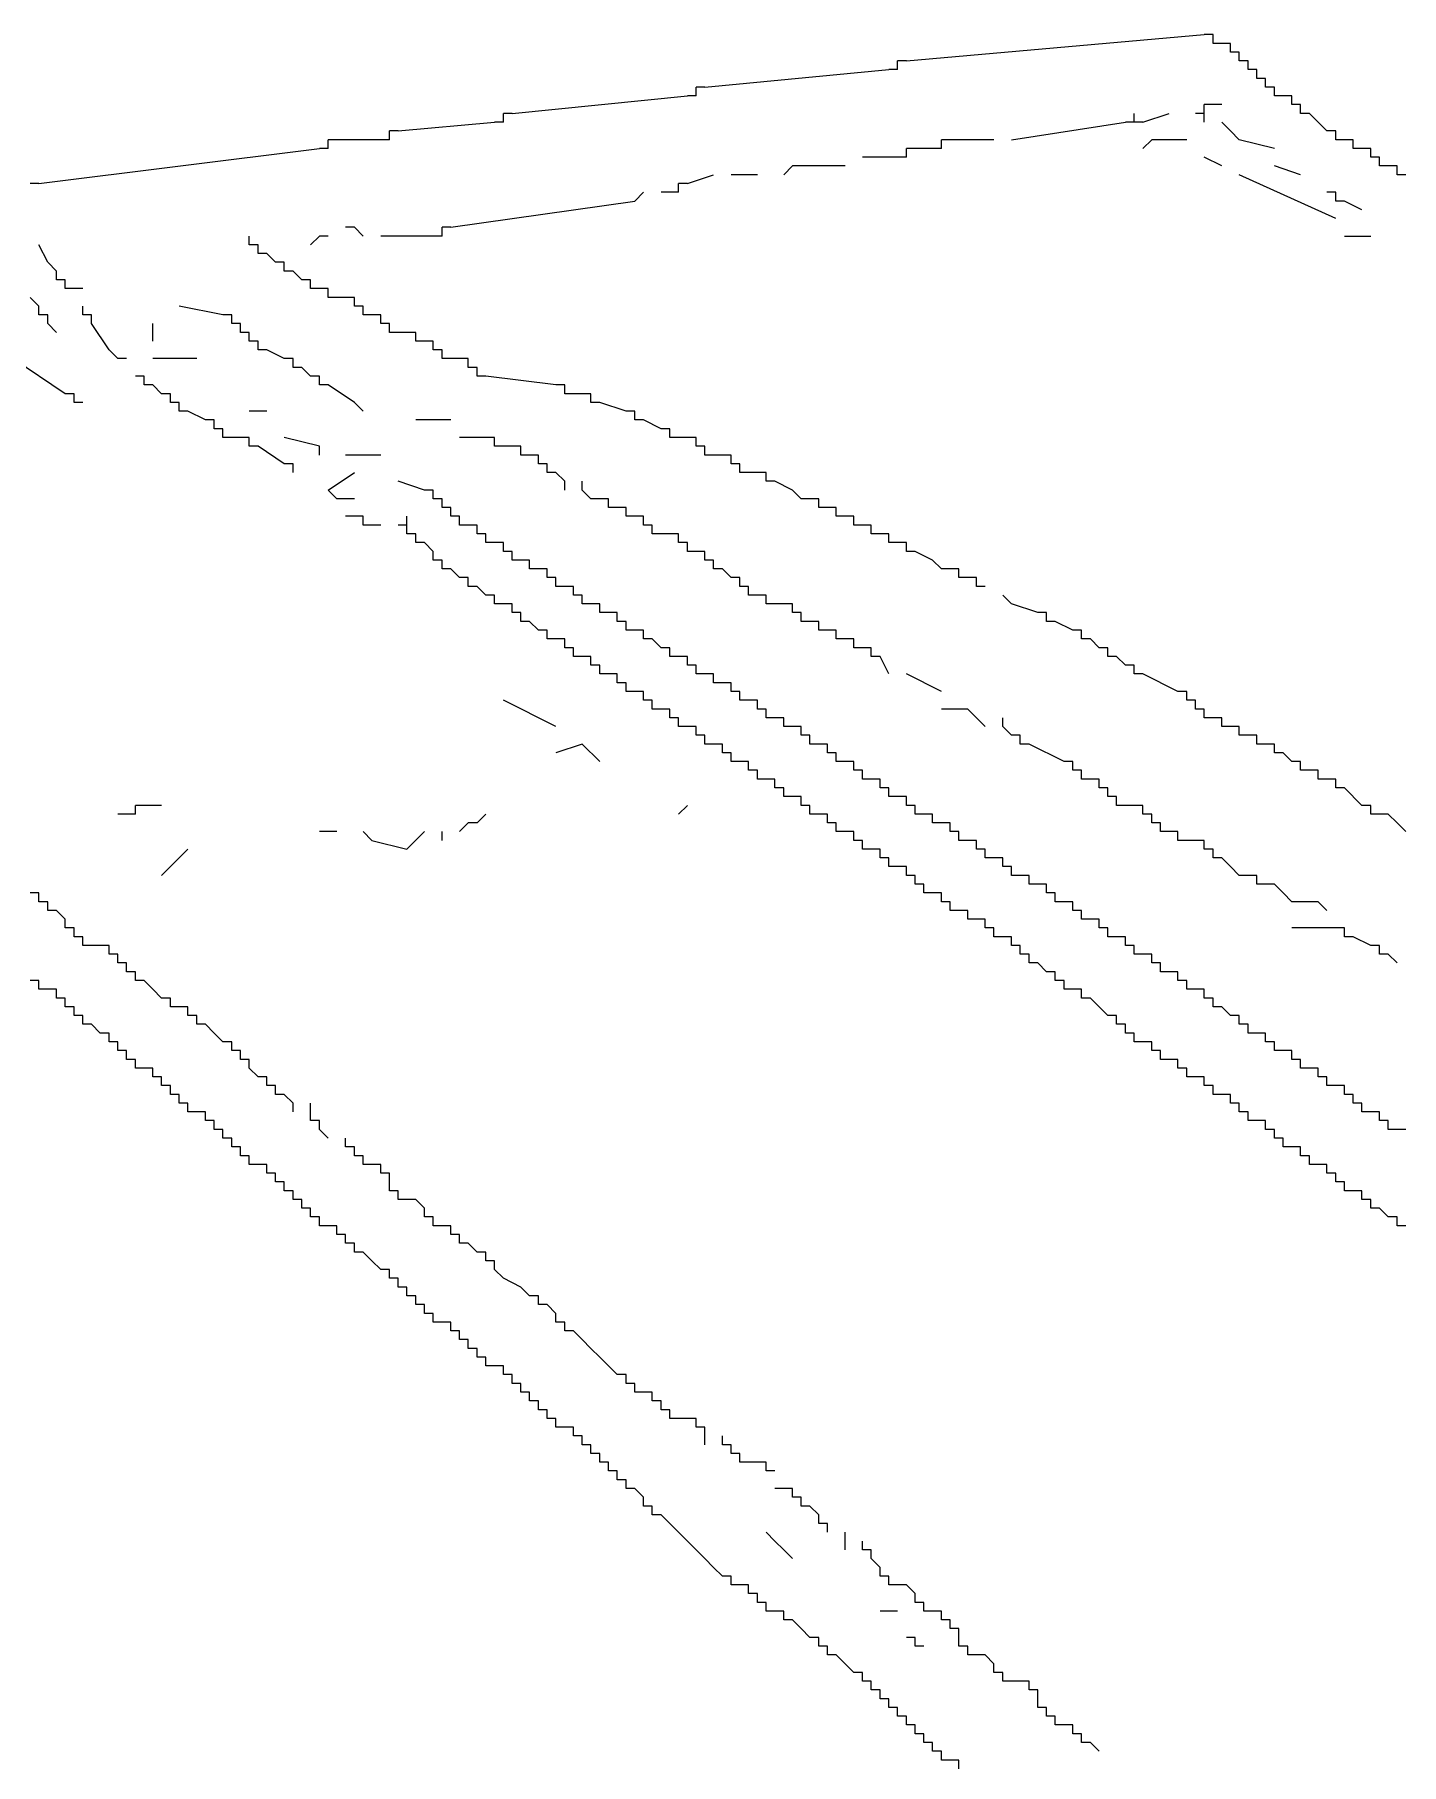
# Model space of a CAD drawing. Extents: x 0.03 to 8.61, y 0.04 to 5.34.
# Drawn here: x 1.978 to 3.069, y 2.482 to 3.864 of the extents above; entities that cross this region are included whole.
import ezdxf

# ---------------------------------------------------------------- set-up
doc = ezdxf.new("R2010")
doc.units = 0

msp = doc.modelspace()

# ---------------------------------------------------------------- linework, layer by layer
at = {"color": 7, "linetype": 'CONTINUOUS'}
for p, q in [((2.674, 3.843), (2.912, 3.864)), ((2.919, 3.857), (2.919, 3.864)), ((2.926, 3.857), (2.919, 3.857)), ((2.933, 3.857), (2.926, 3.857)), ((2.933, 3.85), (2.933, 3.857)), ((2.94, 3.85), (2.933, 3.85)), ((2.94, 3.843), (2.94, 3.85)), ((2.674, 3.843), (2.667, 3.843)), ((2.947, 3.843), (2.94, 3.843)), ((2.954, 3.836), (2.947, 3.836)), ((2.961, 3.829), (2.954, 3.829)), ((2.968, 3.822), (2.961, 3.822)), ((2.919, 3.808), (2.912, 3.808)), ((2.912, 3.801), (2.912, 3.808)), ((2.926, 3.808), (2.919, 3.808)), ((2.975, 3.815), (2.968, 3.815)), ((2.758, 3.78), (2.849, 3.794)), ((2.856, 3.794), (2.849, 3.794)), ((2.856, 3.794), (2.856, 3.801)), ((2.863, 3.794), (2.856, 3.794)), ((2.863, 3.794), (2.884, 3.801)), ((2.912, 3.801), (2.905, 3.801)), ((2.912, 3.794), (2.912, 3.801)), ((2.933, 3.787), (2.926, 3.794)), ((2.996, 3.801), (2.989, 3.801)), ((3.01, 3.787), (3.003, 3.794)), ((2.709, 3.78), (2.702, 3.78)), ((2.702, 3.773), (2.702, 3.78)), ((2.744, 3.78), (2.709, 3.78)), ((2.863, 3.773), (2.87, 3.78)), ((2.898, 3.78), (2.87, 3.78)), ((2.94, 3.78), (2.933, 3.787)), ((2.968, 3.773), (2.94, 3.78)), ((3.017, 3.78), (3.017, 3.787)), ((2.667, 3.766), (2.639, 3.766)), ((2.674, 3.766), (2.667, 3.766)), ((2.681, 3.773), (2.674, 3.773)), ((2.674, 3.766), (2.674, 3.773)), ((2.695, 3.773), (2.681, 3.773)), ((2.702, 3.773), (2.695, 3.773)), ((2.926, 3.759), (2.912, 3.766)), ((2.499, 3.745), (2.52, 3.752)), ((2.555, 3.752), (2.534, 3.752)), ((2.576, 3.752), (2.583, 3.759)), ((2.625, 3.759), (2.583, 3.759)), ((3.017, 3.717), (2.94, 3.752)), ((2.989, 3.752), (2.968, 3.759)), ((2.457, 3.731), (2.464, 3.738)), ((2.485, 3.738), (2.478, 3.738)), ((2.492, 3.738), (2.485, 3.738)), ((2.499, 3.745), (2.492, 3.745)), ((2.492, 3.738), (2.492, 3.745)), ((3.017, 3.738), (3.01, 3.738)), ((3.017, 3.731), (3.017, 3.738)), ((2.31, 3.71), (2.457, 3.731)), ((3.024, 3.731), (3.017, 3.731)), ((3.038, 3.724), (3.024, 3.731)), ((2.233, 3.71), (2.226, 3.71)), ((2.24, 3.703), (2.233, 3.71)), ((2.31, 3.71), (2.303, 3.71)), ((2.303, 3.703), (2.303, 3.71)), ((1.988, 3.682), (1.981, 3.696)), ((2.149, 3.696), (2.149, 3.703)), ((2.156, 3.696), (2.149, 3.696)), ((2.156, 3.689), (2.156, 3.696)), ((2.198, 3.696), (2.205, 3.703)), ((2.212, 3.703), (2.205, 3.703)), ((2.296, 3.703), (2.254, 3.703)), ((2.303, 3.703), (2.296, 3.703)), ((3.024, 3.703), (3.045, 3.703)), ((1.995, 3.675), (1.988, 3.682)), ((2.163, 3.689), (2.156, 3.689)), ((2.17, 3.682), (2.163, 3.689)), ((2.177, 3.682), (2.17, 3.682)), ((2.177, 3.675), (2.177, 3.682)), ((1.995, 3.668), (1.995, 3.675)), ((2.002, 3.668), (1.995, 3.668)), ((2.002, 3.661), (2.002, 3.668)), ((2.184, 3.675), (2.177, 3.675)), ((2.191, 3.668), (2.184, 3.675)), ((2.198, 3.668), (2.191, 3.668)), ((2.198, 3.661), (2.198, 3.668)), ((1.981, 3.647), (1.974, 3.654)), ((2.009, 3.661), (2.002, 3.661)), ((2.016, 3.661), (2.009, 3.661)), ((2.205, 3.661), (2.198, 3.661)), ((2.212, 3.661), (2.205, 3.661)), ((2.212, 3.654), (2.212, 3.661)), ((2.219, 3.654), (2.212, 3.654)), ((2.226, 3.654), (2.219, 3.654)), ((2.233, 3.654), (2.226, 3.654)), ((2.233, 3.647), (2.233, 3.654)), ((1.981, 3.64), (1.981, 3.647)), ((1.988, 3.64), (1.981, 3.64)), ((1.988, 3.633), (1.988, 3.64)), ((2.023, 3.64), (2.016, 3.64)), ((2.023, 3.633), (2.023, 3.64)), ((2.128, 3.64), (2.093, 3.647)), ((2.135, 3.64), (2.128, 3.64)), ((2.135, 3.633), (2.135, 3.64)), ((2.24, 3.647), (2.233, 3.647)), ((2.24, 3.64), (2.24, 3.647)), ((2.247, 3.64), (2.24, 3.64)), ((2.254, 3.64), (2.247, 3.64)), ((2.254, 3.633), (2.254, 3.64)), ((1.995, 3.626), (1.988, 3.633)), ((2.037, 3.612), (2.023, 3.633)), ((2.072, 3.619), (2.072, 3.633)), ((2.142, 3.633), (2.135, 3.633)), ((2.142, 3.626), (2.142, 3.633)), ((2.149, 3.626), (2.142, 3.626)), ((2.149, 3.619), (2.149, 3.626)), ((2.261, 3.633), (2.254, 3.633)), ((2.261, 3.626), (2.261, 3.633)), ((2.268, 3.626), (2.261, 3.626)), ((2.275, 3.626), (2.268, 3.626)), ((2.282, 3.626), (2.275, 3.626)), ((2.282, 3.619), (2.282, 3.626)), ((2.044, 3.605), (2.037, 3.612)), ((2.156, 3.619), (2.149, 3.619)), ((2.156, 3.612), (2.156, 3.619)), ((2.163, 3.612), (2.156, 3.612)), ((2.177, 3.605), (2.163, 3.612)), ((2.289, 3.619), (2.282, 3.619)), ((2.296, 3.619), (2.289, 3.619)), ((2.296, 3.612), (2.296, 3.619)), ((2.303, 3.612), (2.296, 3.612)), ((2.303, 3.605), (2.303, 3.612)), ((2.002, 3.577), (1.96, 3.605)), ((2.051, 3.605), (2.044, 3.605)), ((2.107, 3.605), (2.072, 3.605)), ((2.184, 3.605), (2.177, 3.605)), ((2.184, 3.598), (2.184, 3.605)), ((2.191, 3.598), (2.184, 3.598)), ((2.198, 3.591), (2.191, 3.598)), ((2.31, 3.605), (2.303, 3.605)), ((2.317, 3.605), (2.31, 3.605)), ((2.324, 3.605), (2.317, 3.605)), ((2.324, 3.598), (2.324, 3.605)), ((2.331, 3.598), (2.324, 3.598)), ((2.331, 3.591), (2.331, 3.598)), ((2.065, 3.591), (2.058, 3.591)), ((2.065, 3.584), (2.065, 3.591)), ((2.072, 3.584), (2.065, 3.584)), ((2.079, 3.577), (2.072, 3.584)), ((2.205, 3.591), (2.198, 3.591)), ((2.205, 3.584), (2.205, 3.591)), ((2.212, 3.584), (2.205, 3.584)), ((2.233, 3.57), (2.212, 3.584)), ((2.338, 3.591), (2.331, 3.591)), ((2.394, 3.584), (2.338, 3.591)), ((2.401, 3.584), (2.394, 3.584)), ((2.401, 3.577), (2.401, 3.584)), ((2.009, 3.577), (2.002, 3.577)), ((2.009, 3.57), (2.009, 3.577)), ((2.016, 3.57), (2.009, 3.57)), ((2.086, 3.577), (2.079, 3.577)), ((2.086, 3.57), (2.086, 3.577)), ((2.093, 3.57), (2.086, 3.57)), ((2.093, 3.563), (2.093, 3.57)), ((2.24, 3.563), (2.233, 3.57)), ((2.408, 3.577), (2.401, 3.577)), ((2.415, 3.577), (2.408, 3.577)), ((2.422, 3.577), (2.415, 3.577)), ((2.422, 3.57), (2.422, 3.577)), ((2.429, 3.57), (2.422, 3.57)), ((2.45, 3.563), (2.429, 3.57)), ((2.1, 3.563), (2.093, 3.563)), ((2.114, 3.556), (2.1, 3.563)), ((2.121, 3.556), (2.114, 3.556)), ((2.121, 3.549), (2.121, 3.556)), ((2.163, 3.563), (2.149, 3.563)), ((2.31, 3.556), (2.282, 3.556)), ((2.457, 3.563), (2.45, 3.563)), ((2.457, 3.556), (2.457, 3.563)), ((2.464, 3.556), (2.457, 3.556)), ((2.478, 3.549), (2.464, 3.556)), ((2.128, 3.549), (2.121, 3.549)), ((2.128, 3.542), (2.128, 3.549)), ((2.135, 3.542), (2.128, 3.542)), ((2.142, 3.542), (2.135, 3.542)), ((2.149, 3.542), (2.142, 3.542)), ((2.149, 3.535), (2.149, 3.542)), ((2.205, 3.535), (2.177, 3.542)), ((2.338, 3.542), (2.317, 3.542)), ((2.345, 3.542), (2.338, 3.542)), ((2.345, 3.535), (2.345, 3.542)), ((2.485, 3.549), (2.478, 3.549)), ((2.485, 3.542), (2.485, 3.549)), ((2.492, 3.542), (2.485, 3.542)), ((2.499, 3.542), (2.492, 3.542)), ((2.506, 3.542), (2.499, 3.542)), ((2.506, 3.535), (2.506, 3.542)), ((2.156, 3.535), (2.149, 3.535)), ((2.177, 3.521), (2.156, 3.535)), ((2.205, 3.528), (2.205, 3.535)), ((2.254, 3.528), (2.226, 3.528)), ((2.352, 3.535), (2.345, 3.535)), ((2.359, 3.535), (2.352, 3.535)), ((2.366, 3.535), (2.359, 3.535)), ((2.366, 3.528), (2.366, 3.535)), ((2.373, 3.528), (2.366, 3.528)), ((2.38, 3.528), (2.373, 3.528)), ((2.38, 3.521), (2.38, 3.528)), ((2.513, 3.535), (2.506, 3.535)), ((2.513, 3.528), (2.513, 3.535)), ((2.52, 3.528), (2.513, 3.528)), ((2.527, 3.528), (2.52, 3.528)), ((2.534, 3.528), (2.527, 3.528)), ((2.534, 3.521), (2.534, 3.528)), ((2.184, 3.521), (2.177, 3.521)), ((2.184, 3.514), (2.184, 3.521)), ((2.212, 3.5), (2.233, 3.514)), ((2.387, 3.521), (2.38, 3.521)), ((2.387, 3.514), (2.387, 3.521)), ((2.394, 3.514), (2.387, 3.514)), ((2.401, 3.507), (2.394, 3.514)), ((2.541, 3.521), (2.534, 3.521)), ((2.541, 3.514), (2.541, 3.521)), ((2.548, 3.514), (2.541, 3.514)), ((2.555, 3.514), (2.548, 3.514)), ((2.562, 3.514), (2.555, 3.514)), ((2.562, 3.507), (2.562, 3.514)), ((2.219, 3.493), (2.212, 3.5)), ((2.289, 3.5), (2.268, 3.507)), ((2.296, 3.493), (2.296, 3.5)), ((2.401, 3.5), (2.401, 3.507)), ((2.415, 3.5), (2.415, 3.507)), ((2.422, 3.493), (2.415, 3.5)), ((2.569, 3.507), (2.562, 3.507)), ((2.583, 3.5), (2.569, 3.507)), ((2.59, 3.493), (2.583, 3.5)), ((2.233, 3.493), (2.219, 3.493)), ((2.303, 3.493), (2.296, 3.493)), ((2.303, 3.486), (2.303, 3.493)), ((2.31, 3.486), (2.303, 3.486)), ((2.31, 3.479), (2.31, 3.486)), ((2.429, 3.493), (2.422, 3.493)), ((2.436, 3.493), (2.429, 3.493)), ((2.436, 3.486), (2.436, 3.493)), ((2.443, 3.486), (2.436, 3.486)), ((2.45, 3.486), (2.443, 3.486)), ((2.45, 3.479), (2.45, 3.486)), ((2.597, 3.493), (2.59, 3.493)), ((2.604, 3.493), (2.597, 3.493)), ((2.604, 3.486), (2.604, 3.493)), ((2.611, 3.486), (2.604, 3.486)), ((2.618, 3.486), (2.611, 3.486)), ((2.618, 3.479), (2.618, 3.486)), ((2.233, 3.479), (2.226, 3.479)), ((2.24, 3.479), (2.233, 3.479)), ((2.24, 3.472), (2.24, 3.479)), ((2.247, 3.472), (2.24, 3.472)), ((2.254, 3.472), (2.247, 3.472)), ((2.275, 3.472), (2.268, 3.472)), ((2.275, 3.472), (2.275, 3.479)), ((2.275, 3.465), (2.275, 3.472)), ((2.317, 3.479), (2.31, 3.479)), ((2.317, 3.472), (2.317, 3.479)), ((2.324, 3.472), (2.317, 3.472)), ((2.331, 3.472), (2.324, 3.472)), ((2.331, 3.465), (2.331, 3.472)), ((2.457, 3.479), (2.45, 3.479)), ((2.464, 3.479), (2.457, 3.479)), ((2.464, 3.472), (2.464, 3.479)), ((2.471, 3.472), (2.464, 3.472)), ((2.471, 3.465), (2.471, 3.472)), ((2.625, 3.479), (2.618, 3.479)), ((2.632, 3.479), (2.625, 3.479)), ((2.632, 3.472), (2.632, 3.479)), ((2.639, 3.472), (2.632, 3.472)), ((2.646, 3.472), (2.639, 3.472)), ((2.646, 3.465), (2.646, 3.472)), ((2.282, 3.465), (2.275, 3.465)), ((2.282, 3.458), (2.282, 3.465)), ((2.289, 3.458), (2.282, 3.458)), ((2.296, 3.451), (2.289, 3.458)), ((2.338, 3.465), (2.331, 3.465)), ((2.338, 3.458), (2.338, 3.465)), ((2.345, 3.458), (2.338, 3.458)), ((2.352, 3.458), (2.345, 3.458)), ((2.352, 3.451), (2.352, 3.458)), ((2.478, 3.465), (2.471, 3.465)), ((2.485, 3.465), (2.478, 3.465)), ((2.492, 3.465), (2.485, 3.465)), ((2.492, 3.458), (2.492, 3.465)), ((2.499, 3.458), (2.492, 3.458)), ((2.499, 3.451), (2.499, 3.458)), ((2.653, 3.465), (2.646, 3.465)), ((2.66, 3.465), (2.653, 3.465)), ((2.66, 3.458), (2.66, 3.465)), ((2.667, 3.458), (2.66, 3.458)), ((2.674, 3.458), (2.667, 3.458)), ((2.674, 3.451), (2.674, 3.458)), ((2.296, 3.444), (2.296, 3.451)), ((2.303, 3.444), (2.296, 3.444)), ((2.303, 3.437), (2.303, 3.444)), ((2.359, 3.451), (2.352, 3.451)), ((2.359, 3.444), (2.359, 3.451)), ((2.366, 3.444), (2.359, 3.444)), ((2.373, 3.444), (2.366, 3.444)), ((2.373, 3.437), (2.373, 3.444)), ((2.506, 3.451), (2.499, 3.451)), ((2.513, 3.451), (2.506, 3.451)), ((2.513, 3.444), (2.513, 3.451)), ((2.52, 3.444), (2.513, 3.444)), ((2.52, 3.437), (2.52, 3.444)), ((2.681, 3.451), (2.674, 3.451)), ((2.695, 3.444), (2.681, 3.451)), ((2.702, 3.437), (2.695, 3.444)), ((2.31, 3.437), (2.303, 3.437)), ((2.317, 3.43), (2.31, 3.437)), ((2.324, 3.43), (2.317, 3.43)), ((2.324, 3.423), (2.324, 3.43)), ((2.38, 3.437), (2.373, 3.437)), ((2.387, 3.437), (2.38, 3.437)), ((2.387, 3.43), (2.387, 3.437)), ((2.394, 3.43), (2.387, 3.43)), ((2.394, 3.423), (2.394, 3.43)), ((2.527, 3.437), (2.52, 3.437)), ((2.534, 3.43), (2.527, 3.437)), ((2.541, 3.43), (2.534, 3.43)), ((2.541, 3.423), (2.541, 3.43)), ((2.709, 3.437), (2.702, 3.437)), ((2.716, 3.437), (2.709, 3.437)), ((2.716, 3.43), (2.716, 3.437)), ((2.723, 3.43), (2.716, 3.43)), ((2.73, 3.43), (2.723, 3.43)), ((2.73, 3.423), (2.73, 3.43)), ((2.331, 3.423), (2.324, 3.423)), ((2.338, 3.416), (2.331, 3.423)), ((2.345, 3.416), (2.338, 3.416)), ((2.345, 3.409), (2.345, 3.416)), ((2.401, 3.423), (2.394, 3.423)), ((2.408, 3.423), (2.401, 3.423)), ((2.408, 3.416), (2.408, 3.423)), ((2.415, 3.416), (2.408, 3.416)), ((2.415, 3.409), (2.415, 3.416)), ((2.548, 3.423), (2.541, 3.423)), ((2.548, 3.416), (2.548, 3.423)), ((2.555, 3.416), (2.548, 3.416)), ((2.562, 3.416), (2.555, 3.416)), ((2.562, 3.409), (2.562, 3.416)), ((2.737, 3.423), (2.73, 3.423)), ((2.758, 3.409), (2.751, 3.416)), ((2.352, 3.409), (2.345, 3.409)), ((2.366, 3.402), (2.359, 3.402)), ((2.366, 3.395), (2.366, 3.402)), ((2.422, 3.409), (2.415, 3.409)), ((2.429, 3.409), (2.422, 3.409)), ((2.429, 3.402), (2.429, 3.409)), ((2.436, 3.402), (2.429, 3.402)), ((2.443, 3.402), (2.436, 3.402)), ((2.443, 3.395), (2.443, 3.402)), ((2.569, 3.409), (2.562, 3.409)), ((2.576, 3.409), (2.569, 3.409)), ((2.583, 3.409), (2.576, 3.409)), ((2.583, 3.402), (2.583, 3.409)), ((2.59, 3.402), (2.583, 3.402)), ((2.59, 3.395), (2.59, 3.402)), ((2.779, 3.402), (2.758, 3.409)), ((2.786, 3.402), (2.779, 3.402)), ((2.786, 3.395), (2.786, 3.402)), ((2.373, 3.395), (2.366, 3.395)), ((2.38, 3.388), (2.373, 3.395)), ((2.387, 3.388), (2.38, 3.388)), ((2.387, 3.381), (2.387, 3.388)), ((2.45, 3.395), (2.443, 3.395)), ((2.45, 3.388), (2.45, 3.395)), ((2.457, 3.388), (2.45, 3.388)), ((2.464, 3.388), (2.457, 3.388)), ((2.464, 3.381), (2.464, 3.388)), ((2.597, 3.395), (2.59, 3.395)), ((2.604, 3.395), (2.597, 3.395)), ((2.604, 3.388), (2.604, 3.395)), ((2.611, 3.388), (2.604, 3.388)), ((2.618, 3.388), (2.611, 3.388)), ((2.618, 3.381), (2.618, 3.388)), ((2.793, 3.395), (2.786, 3.395)), ((2.807, 3.388), (2.793, 3.395)), ((2.814, 3.388), (2.807, 3.388)), ((2.814, 3.381), (2.814, 3.388)), ((2.394, 3.381), (2.387, 3.381)), ((2.408, 3.374), (2.401, 3.374)), ((2.408, 3.367), (2.408, 3.374)), ((2.471, 3.381), (2.464, 3.381)), ((2.478, 3.374), (2.471, 3.381)), ((2.485, 3.374), (2.478, 3.374)), ((2.485, 3.367), (2.485, 3.374)), ((2.625, 3.381), (2.618, 3.381)), ((2.632, 3.381), (2.625, 3.381)), ((2.632, 3.374), (2.632, 3.381)), ((2.639, 3.374), (2.632, 3.374)), ((2.646, 3.374), (2.639, 3.374)), ((2.646, 3.367), (2.646, 3.374)), ((2.821, 3.381), (2.814, 3.381)), ((2.828, 3.374), (2.821, 3.381)), ((2.835, 3.374), (2.828, 3.374)), ((2.835, 3.367), (2.835, 3.374)), ((2.415, 3.367), (2.408, 3.367)), ((2.429, 3.36), (2.422, 3.36)), ((2.429, 3.353), (2.429, 3.36)), ((2.492, 3.367), (2.485, 3.367)), ((2.499, 3.367), (2.492, 3.367)), ((2.499, 3.36), (2.499, 3.367)), ((2.506, 3.36), (2.499, 3.36)), ((2.506, 3.353), (2.506, 3.36)), ((2.653, 3.367), (2.646, 3.367)), ((2.66, 3.353), (2.653, 3.367)), ((2.842, 3.367), (2.835, 3.367)), ((2.849, 3.36), (2.842, 3.367)), ((2.856, 3.36), (2.849, 3.36)), ((2.856, 3.353), (2.856, 3.36)), ((2.436, 3.353), (2.429, 3.353)), ((2.45, 3.346), (2.443, 3.346)), ((2.45, 3.339), (2.45, 3.346)), ((2.513, 3.353), (2.506, 3.353)), ((2.52, 3.353), (2.513, 3.353)), ((2.52, 3.346), (2.52, 3.353)), ((2.527, 3.346), (2.52, 3.346)), ((2.534, 3.346), (2.527, 3.346)), ((2.534, 3.339), (2.534, 3.346)), ((2.702, 3.339), (2.674, 3.353)), ((2.863, 3.353), (2.856, 3.353)), ((2.891, 3.339), (2.863, 3.353)), ((2.394, 3.311), (2.352, 3.332)), ((2.457, 3.339), (2.45, 3.339)), ((2.471, 3.332), (2.464, 3.332)), ((2.471, 3.325), (2.471, 3.332)), ((2.541, 3.339), (2.534, 3.339)), ((2.541, 3.332), (2.541, 3.339)), ((2.548, 3.332), (2.541, 3.332)), ((2.555, 3.332), (2.548, 3.332)), ((2.555, 3.325), (2.555, 3.332)), ((2.898, 3.339), (2.891, 3.339)), ((2.898, 3.332), (2.898, 3.339)), ((2.905, 3.332), (2.898, 3.332)), ((2.905, 3.325), (2.905, 3.332)), ((2.478, 3.325), (2.471, 3.325)), ((2.492, 3.318), (2.485, 3.318)), ((2.492, 3.311), (2.492, 3.318)), ((2.562, 3.325), (2.555, 3.325)), ((2.562, 3.318), (2.562, 3.325)), ((2.569, 3.318), (2.562, 3.318)), ((2.576, 3.318), (2.569, 3.318)), ((2.576, 3.311), (2.576, 3.318)), ((2.723, 3.325), (2.702, 3.325)), ((2.73, 3.318), (2.723, 3.325)), ((2.737, 3.311), (2.73, 3.318)), ((2.751, 3.311), (2.751, 3.318)), ((2.912, 3.325), (2.905, 3.325)), ((2.912, 3.318), (2.912, 3.325)), ((2.919, 3.318), (2.912, 3.318)), ((2.926, 3.318), (2.919, 3.318)), ((2.926, 3.311), (2.926, 3.318)), ((2.499, 3.311), (2.492, 3.311)), ((2.583, 3.311), (2.576, 3.311)), ((2.59, 3.311), (2.583, 3.311)), ((2.59, 3.304), (2.59, 3.311)), ((2.758, 3.304), (2.751, 3.311)), ((2.933, 3.311), (2.926, 3.311)), ((2.94, 3.311), (2.933, 3.311)), ((2.94, 3.304), (2.94, 3.311)), ((2.415, 3.297), (2.394, 3.29)), ((2.429, 3.283), (2.415, 3.297)), ((2.513, 3.304), (2.506, 3.304)), ((2.52, 3.297), (2.513, 3.297)), ((2.597, 3.304), (2.59, 3.304)), ((2.597, 3.297), (2.597, 3.304)), ((2.604, 3.297), (2.597, 3.297)), ((2.611, 3.297), (2.604, 3.297)), ((2.611, 3.29), (2.611, 3.297)), ((2.765, 3.304), (2.758, 3.304)), ((2.765, 3.297), (2.765, 3.304)), ((2.772, 3.297), (2.765, 3.297)), ((2.8, 3.283), (2.772, 3.297)), ((2.947, 3.304), (2.94, 3.304)), ((2.954, 3.304), (2.947, 3.304)), ((2.954, 3.297), (2.954, 3.304)), ((2.961, 3.297), (2.954, 3.297)), ((2.968, 3.297), (2.961, 3.297)), ((2.968, 3.29), (2.968, 3.297)), ((2.534, 3.29), (2.527, 3.29)), ((2.541, 3.283), (2.534, 3.283)), ((2.618, 3.29), (2.611, 3.29)), ((2.618, 3.283), (2.618, 3.29)), ((2.632, 3.283), (2.625, 3.283)), ((2.632, 3.276), (2.632, 3.283)), ((2.807, 3.283), (2.8, 3.283)), ((2.807, 3.276), (2.807, 3.283)), ((2.975, 3.29), (2.968, 3.29)), ((2.982, 3.283), (2.975, 3.29)), ((2.989, 3.283), (2.982, 3.283)), ((2.989, 3.276), (2.989, 3.283)), ((2.555, 3.276), (2.548, 3.276)), ((2.562, 3.269), (2.555, 3.269)), ((2.639, 3.276), (2.632, 3.276)), ((2.639, 3.269), (2.639, 3.276)), ((2.653, 3.269), (2.646, 3.269)), ((2.653, 3.262), (2.653, 3.269)), ((2.814, 3.276), (2.807, 3.276)), ((2.814, 3.269), (2.814, 3.276)), ((2.821, 3.269), (2.814, 3.269)), ((2.828, 3.269), (2.821, 3.269)), ((2.828, 3.262), (2.828, 3.269)), ((2.996, 3.276), (2.989, 3.276)), ((3.003, 3.276), (2.996, 3.276)), ((3.003, 3.269), (3.003, 3.276)), ((3.01, 3.269), (3.003, 3.269)), ((3.017, 3.269), (3.01, 3.269)), ((3.017, 3.262), (3.017, 3.269)), ((2.576, 3.262), (2.569, 3.262)), ((2.583, 3.255), (2.576, 3.255)), ((2.66, 3.262), (2.653, 3.262)), ((2.66, 3.255), (2.66, 3.262)), ((2.674, 3.255), (2.667, 3.255)), ((2.674, 3.248), (2.674, 3.255)), ((2.835, 3.262), (2.828, 3.262)), ((2.835, 3.255), (2.835, 3.262)), ((2.842, 3.255), (2.835, 3.255)), ((2.842, 3.248), (2.842, 3.255)), ((3.024, 3.262), (3.017, 3.262)), ((3.038, 3.248), (3.024, 3.262)), ((2.051, 3.241), (2.044, 3.241)), ((2.058, 3.241), (2.051, 3.241)), ((2.065, 3.248), (2.058, 3.248)), ((2.058, 3.241), (2.058, 3.248)), ((2.079, 3.248), (2.065, 3.248)), ((2.331, 3.234), (2.338, 3.241)), ((2.492, 3.241), (2.499, 3.248)), ((2.597, 3.248), (2.59, 3.248)), ((2.604, 3.241), (2.597, 3.241)), ((2.681, 3.248), (2.674, 3.248)), ((2.681, 3.241), (2.681, 3.248)), ((2.695, 3.241), (2.688, 3.241)), ((2.695, 3.234), (2.695, 3.241)), ((2.849, 3.248), (2.842, 3.248)), ((2.856, 3.248), (2.849, 3.248)), ((2.863, 3.248), (2.856, 3.248)), ((2.863, 3.241), (2.863, 3.248)), ((2.87, 3.241), (2.863, 3.241)), ((2.87, 3.234), (2.87, 3.241)), ((3.045, 3.248), (3.038, 3.248)), ((3.045, 3.241), (3.045, 3.248)), ((3.052, 3.241), (3.045, 3.241)), ((3.059, 3.241), (3.052, 3.241)), ((3.066, 3.234), (3.059, 3.241)), ((2.219, 3.227), (2.205, 3.227)), ((2.247, 3.22), (2.24, 3.227)), ((2.275, 3.213), (2.289, 3.227)), ((2.303, 3.22), (2.303, 3.227)), ((2.317, 3.227), (2.324, 3.234)), ((2.331, 3.234), (2.324, 3.234)), ((2.618, 3.234), (2.611, 3.234)), ((2.625, 3.227), (2.618, 3.227)), ((2.632, 3.22), (2.632, 3.227)), ((2.702, 3.234), (2.695, 3.234)), ((2.709, 3.234), (2.702, 3.234)), ((2.709, 3.227), (2.709, 3.234)), ((2.716, 3.227), (2.709, 3.227)), ((2.716, 3.22), (2.716, 3.227)), ((2.877, 3.234), (2.87, 3.234)), ((2.877, 3.227), (2.877, 3.234)), ((2.884, 3.227), (2.877, 3.227)), ((2.891, 3.227), (2.884, 3.227)), ((2.891, 3.22), (2.891, 3.227)), ((3.073, 3.227), (3.066, 3.234)), ((2.093, 3.206), (2.1, 3.213)), ((2.247, 3.22), (2.275, 3.213)), ((2.646, 3.213), (2.639, 3.213)), ((2.653, 3.206), (2.653, 3.213)), ((2.723, 3.22), (2.716, 3.22)), ((2.73, 3.22), (2.723, 3.22)), ((2.73, 3.213), (2.73, 3.22)), ((2.737, 3.213), (2.73, 3.213)), ((2.737, 3.206), (2.737, 3.213)), ((2.898, 3.22), (2.891, 3.22)), ((2.905, 3.22), (2.898, 3.22)), ((2.912, 3.22), (2.905, 3.22)), ((2.912, 3.213), (2.912, 3.22)), ((2.919, 3.213), (2.912, 3.213)), ((2.919, 3.206), (2.919, 3.213)), ((2.079, 3.192), (2.086, 3.199)), ((2.086, 3.199), (2.093, 3.206)), ((2.667, 3.199), (2.66, 3.199)), ((2.674, 3.192), (2.674, 3.199)), ((2.744, 3.206), (2.737, 3.206)), ((2.751, 3.206), (2.744, 3.206)), ((2.751, 3.199), (2.751, 3.206)), ((2.758, 3.199), (2.751, 3.199)), ((2.758, 3.192), (2.758, 3.199)), ((2.926, 3.206), (2.919, 3.206)), ((2.933, 3.199), (2.926, 3.206)), ((2.94, 3.192), (2.933, 3.199)), ((2.688, 3.185), (2.681, 3.185)), ((2.688, 3.178), (2.688, 3.185)), ((2.772, 3.192), (2.765, 3.192)), ((2.772, 3.185), (2.772, 3.192)), ((2.779, 3.185), (2.772, 3.185)), ((2.786, 3.185), (2.779, 3.185)), ((2.786, 3.178), (2.786, 3.185)), ((2.947, 3.192), (2.94, 3.192)), ((2.954, 3.192), (2.947, 3.192)), ((2.954, 3.185), (2.954, 3.192)), ((2.961, 3.185), (2.954, 3.185)), ((2.968, 3.185), (2.961, 3.185)), ((2.975, 3.178), (2.968, 3.185)), ((1.981, 3.178), (1.974, 3.178)), ((1.981, 3.171), (1.981, 3.178)), ((1.988, 3.171), (1.981, 3.171)), ((1.988, 3.164), (1.988, 3.171)), ((2.695, 3.178), (2.688, 3.178)), ((2.709, 3.171), (2.702, 3.171)), ((2.793, 3.178), (2.786, 3.178)), ((2.793, 3.171), (2.793, 3.178)), ((2.8, 3.171), (2.793, 3.171)), ((2.807, 3.171), (2.8, 3.171)), ((2.807, 3.164), (2.807, 3.171)), ((2.982, 3.171), (2.975, 3.178)), ((3.003, 3.171), (2.982, 3.171)), ((3.01, 3.164), (3.003, 3.171)), ((1.995, 3.164), (1.988, 3.164)), ((2.002, 3.157), (1.995, 3.164)), ((2.002, 3.15), (2.002, 3.157)), ((2.716, 3.164), (2.709, 3.164)), ((2.73, 3.157), (2.723, 3.157)), ((2.737, 3.157), (2.73, 3.157)), ((2.737, 3.15), (2.737, 3.157)), ((2.814, 3.164), (2.807, 3.164)), ((2.814, 3.157), (2.814, 3.164)), ((2.821, 3.157), (2.814, 3.157)), ((2.828, 3.157), (2.821, 3.157)), ((2.828, 3.15), (2.828, 3.157)), ((2.009, 3.15), (2.002, 3.15)), ((2.009, 3.143), (2.009, 3.15)), ((2.016, 3.143), (2.009, 3.143)), ((2.016, 3.136), (2.016, 3.143)), ((2.751, 3.143), (2.744, 3.143)), ((2.835, 3.15), (2.828, 3.15)), ((2.835, 3.143), (2.835, 3.15)), ((2.842, 3.143), (2.835, 3.143)), ((2.849, 3.143), (2.842, 3.143)), ((2.849, 3.136), (2.849, 3.143)), ((3.017, 3.15), (2.982, 3.15)), ((3.024, 3.15), (3.017, 3.15)), ((3.024, 3.143), (3.024, 3.15)), ((3.031, 3.143), (3.024, 3.143)), ((3.045, 3.136), (3.031, 3.143)), ((2.023, 3.136), (2.016, 3.136)), ((2.03, 3.136), (2.023, 3.136)), ((2.037, 3.136), (2.03, 3.136)), ((2.037, 3.129), (2.037, 3.136)), ((2.044, 3.129), (2.037, 3.129)), ((2.044, 3.122), (2.044, 3.129)), ((2.765, 3.136), (2.758, 3.136)), ((2.765, 3.129), (2.765, 3.136)), ((2.772, 3.129), (2.765, 3.129)), ((2.772, 3.122), (2.772, 3.129)), ((2.856, 3.136), (2.849, 3.136)), ((2.856, 3.129), (2.856, 3.136)), ((2.863, 3.129), (2.856, 3.129)), ((2.87, 3.129), (2.863, 3.129)), ((2.87, 3.122), (2.87, 3.129)), ((3.052, 3.136), (3.045, 3.136)), ((3.052, 3.129), (3.052, 3.136)), ((3.059, 3.129), (3.052, 3.129)), ((3.066, 3.122), (3.059, 3.129)), ((2.051, 3.122), (2.044, 3.122)), ((2.051, 3.115), (2.051, 3.122)), ((2.058, 3.115), (2.051, 3.115)), ((2.058, 3.108), (2.058, 3.115)), ((2.779, 3.122), (2.772, 3.122)), ((2.877, 3.122), (2.87, 3.122)), ((2.877, 3.115), (2.877, 3.122)), ((2.884, 3.115), (2.877, 3.115)), ((2.891, 3.115), (2.884, 3.115)), ((2.891, 3.108), (2.891, 3.115)), ((1.981, 3.108), (1.974, 3.108)), ((1.981, 3.101), (1.981, 3.108)), ((1.988, 3.101), (1.981, 3.101)), ((1.995, 3.101), (1.988, 3.101)), ((1.995, 3.094), (1.995, 3.101)), ((2.065, 3.108), (2.058, 3.108)), ((2.072, 3.101), (2.065, 3.108)), ((2.079, 3.094), (2.072, 3.101)), ((2.8, 3.108), (2.793, 3.108)), ((2.8, 3.101), (2.8, 3.108)), ((2.807, 3.101), (2.8, 3.101)), ((2.898, 3.108), (2.891, 3.108)), ((2.898, 3.101), (2.898, 3.108)), ((2.905, 3.101), (2.898, 3.101)), ((2.912, 3.101), (2.905, 3.101)), ((2.912, 3.094), (2.912, 3.101)), ((2.002, 3.094), (1.995, 3.094)), ((2.002, 3.087), (2.002, 3.094)), ((2.009, 3.087), (2.002, 3.087)), ((2.009, 3.08), (2.009, 3.087)), ((2.086, 3.094), (2.079, 3.094)), ((2.086, 3.087), (2.086, 3.094)), ((2.093, 3.087), (2.086, 3.087)), ((2.1, 3.087), (2.093, 3.087)), ((2.1, 3.08), (2.1, 3.087)), ((2.821, 3.094), (2.814, 3.094)), ((2.919, 3.094), (2.912, 3.094)), ((2.919, 3.087), (2.919, 3.094)), ((2.926, 3.087), (2.919, 3.087)), ((2.933, 3.08), (2.926, 3.087)), ((2.016, 3.08), (2.009, 3.08)), ((2.016, 3.073), (2.016, 3.08)), ((2.023, 3.073), (2.016, 3.073)), ((2.03, 3.066), (2.023, 3.073)), ((2.107, 3.08), (2.1, 3.08)), ((2.107, 3.073), (2.107, 3.08)), ((2.114, 3.073), (2.107, 3.073)), ((2.121, 3.066), (2.114, 3.073)), ((2.842, 3.08), (2.835, 3.08)), ((2.849, 3.073), (2.842, 3.073)), ((2.849, 3.066), (2.849, 3.073)), ((2.94, 3.08), (2.933, 3.08)), ((2.94, 3.073), (2.94, 3.08)), ((2.947, 3.073), (2.94, 3.073)), ((2.947, 3.066), (2.947, 3.073)), ((2.037, 3.066), (2.03, 3.066)), ((2.037, 3.059), (2.037, 3.066)), ((2.044, 3.059), (2.037, 3.059)), ((2.044, 3.052), (2.044, 3.059)), ((2.128, 3.059), (2.121, 3.066)), ((2.135, 3.059), (2.128, 3.059)), ((2.135, 3.052), (2.135, 3.059)), ((2.856, 3.066), (2.849, 3.066)), ((2.856, 3.059), (2.856, 3.066)), ((2.863, 3.059), (2.856, 3.059)), ((2.87, 3.059), (2.863, 3.059)), ((2.954, 3.066), (2.947, 3.066)), ((2.961, 3.066), (2.954, 3.066)), ((2.961, 3.059), (2.961, 3.066)), ((2.968, 3.059), (2.961, 3.059)), ((2.968, 3.052), (2.968, 3.059)), ((2.051, 3.052), (2.044, 3.052)), ((2.051, 3.045), (2.051, 3.052)), ((2.058, 3.045), (2.051, 3.045)), ((2.058, 3.038), (2.058, 3.045)), ((2.142, 3.052), (2.135, 3.052)), ((2.142, 3.045), (2.142, 3.052)), ((2.149, 3.045), (2.142, 3.045)), ((2.149, 3.038), (2.149, 3.045)), ((2.877, 3.052), (2.87, 3.052)), ((2.877, 3.045), (2.877, 3.052)), ((2.884, 3.045), (2.877, 3.045)), ((2.891, 3.045), (2.884, 3.045)), ((2.975, 3.052), (2.968, 3.052)), ((2.982, 3.052), (2.975, 3.052)), ((2.982, 3.045), (2.982, 3.052)), ((2.989, 3.045), (2.982, 3.045)), ((2.989, 3.038), (2.989, 3.045)), ((2.065, 3.038), (2.058, 3.038)), ((2.072, 3.038), (2.065, 3.038)), ((2.072, 3.031), (2.072, 3.038)), ((2.079, 3.031), (2.072, 3.031)), ((2.079, 3.024), (2.079, 3.031)), ((2.156, 3.031), (2.149, 3.038)), ((2.163, 3.031), (2.156, 3.031)), ((2.163, 3.024), (2.163, 3.031)), ((2.898, 3.038), (2.891, 3.038)), ((2.898, 3.031), (2.898, 3.038)), ((2.905, 3.031), (2.898, 3.031)), ((2.996, 3.038), (2.989, 3.038)), ((3.003, 3.038), (2.996, 3.038)), ((3.003, 3.031), (3.003, 3.038)), ((3.01, 3.031), (3.003, 3.031)), ((3.01, 3.024), (3.01, 3.031)), ((2.086, 3.024), (2.079, 3.024)), ((2.086, 3.017), (2.086, 3.024)), ((2.093, 3.017), (2.086, 3.017)), ((2.093, 3.01), (2.093, 3.017)), ((2.17, 3.024), (2.163, 3.024)), ((2.17, 3.017), (2.17, 3.024)), ((2.177, 3.017), (2.17, 3.017)), ((2.184, 3.01), (2.177, 3.017)), ((2.919, 3.024), (2.912, 3.024)), ((2.926, 3.017), (2.919, 3.017)), ((3.017, 3.024), (3.01, 3.024)), ((3.024, 3.024), (3.017, 3.024)), ((3.024, 3.017), (3.024, 3.024)), ((3.031, 3.017), (3.024, 3.017)), ((3.031, 3.01), (3.031, 3.017)), ((2.1, 3.01), (2.093, 3.01)), ((2.1, 3.003), (2.1, 3.01)), ((2.107, 3.003), (2.1, 3.003)), ((2.114, 3.003), (2.107, 3.003)), ((2.114, 2.996), (2.114, 3.003)), ((2.184, 3.003), (2.184, 3.01)), ((2.198, 3.003), (2.198, 3.01)), ((2.198, 2.996), (2.198, 3.003)), ((2.947, 3.003), (2.94, 3.003)), ((2.947, 2.996), (2.947, 3.003)), ((3.038, 3.01), (3.031, 3.01)), ((3.038, 3.003), (3.038, 3.01)), ((3.052, 3.003), (3.045, 3.003)), ((3.052, 2.996), (3.052, 3.003)), ((2.121, 2.996), (2.114, 2.996)), ((2.121, 2.989), (2.121, 2.996)), ((2.128, 2.989), (2.121, 2.989)), ((2.128, 2.982), (2.128, 2.989)), ((2.205, 2.996), (2.198, 2.996)), ((2.205, 2.989), (2.205, 2.996)), ((2.212, 2.982), (2.205, 2.989)), ((2.954, 2.996), (2.947, 2.996)), ((2.968, 2.989), (2.961, 2.989)), ((3.059, 2.996), (3.052, 2.996)), ((3.059, 2.989), (3.059, 2.996)), ((3.066, 2.989), (3.059, 2.989)), ((3.073, 2.989), (3.066, 2.989)), ((2.135, 2.982), (2.128, 2.982)), ((2.135, 2.975), (2.135, 2.982)), ((2.142, 2.975), (2.135, 2.975)), ((2.142, 2.968), (2.142, 2.975)), ((2.226, 2.975), (2.226, 2.982)), ((2.233, 2.975), (2.226, 2.975)), ((2.233, 2.968), (2.233, 2.975)), ((2.975, 2.982), (2.968, 2.982)), ((2.975, 2.975), (2.975, 2.982)), ((2.982, 2.975), (2.975, 2.975)), ((2.149, 2.968), (2.142, 2.968)), ((2.149, 2.961), (2.149, 2.968)), ((2.156, 2.961), (2.149, 2.961)), ((2.163, 2.961), (2.156, 2.961)), ((2.163, 2.954), (2.163, 2.961)), ((2.24, 2.968), (2.233, 2.968)), ((2.24, 2.961), (2.24, 2.968)), ((2.247, 2.961), (2.24, 2.961)), ((2.254, 2.961), (2.247, 2.961)), ((2.254, 2.954), (2.254, 2.961)), ((2.996, 2.968), (2.989, 2.968)), ((2.996, 2.961), (2.996, 2.968)), ((3.003, 2.961), (2.996, 2.961)), ((2.17, 2.954), (2.163, 2.954)), ((2.17, 2.947), (2.17, 2.954)), ((2.177, 2.947), (2.17, 2.947)), ((2.177, 2.94), (2.177, 2.947)), ((2.261, 2.954), (2.254, 2.954)), ((2.261, 2.947), (2.261, 2.954)), ((2.261, 2.94), (2.261, 2.947)), ((3.024, 2.947), (3.017, 2.947)), ((3.024, 2.94), (3.024, 2.947)), ((2.184, 2.94), (2.177, 2.94)), ((2.184, 2.933), (2.184, 2.94)), ((2.191, 2.933), (2.184, 2.933)), ((2.191, 2.926), (2.191, 2.933)), ((2.268, 2.94), (2.261, 2.94)), ((2.268, 2.933), (2.268, 2.94)), ((2.275, 2.933), (2.268, 2.933)), ((2.282, 2.933), (2.275, 2.933)), ((2.289, 2.926), (2.282, 2.933)), ((3.031, 2.94), (3.024, 2.94)), ((3.045, 2.933), (3.038, 2.933)), ((2.198, 2.926), (2.191, 2.926)), ((2.198, 2.919), (2.198, 2.926)), ((2.205, 2.919), (2.198, 2.919)), ((2.205, 2.912), (2.205, 2.919)), ((2.289, 2.919), (2.289, 2.926)), ((2.296, 2.919), (2.289, 2.919)), ((2.296, 2.912), (2.296, 2.919)), ((3.052, 2.926), (3.045, 2.926)), ((2.212, 2.912), (2.205, 2.912)), ((2.219, 2.912), (2.212, 2.912)), ((2.219, 2.905), (2.219, 2.912)), ((2.226, 2.905), (2.219, 2.905)), ((2.226, 2.898), (2.226, 2.905)), ((2.303, 2.912), (2.296, 2.912)), ((2.31, 2.912), (2.303, 2.912)), ((2.31, 2.905), (2.31, 2.912)), ((2.317, 2.905), (2.31, 2.905)), ((2.317, 2.898), (2.317, 2.905)), ((3.073, 2.912), (3.066, 2.912)), ((2.233, 2.898), (2.226, 2.898)), ((2.233, 2.891), (2.233, 2.898)), ((2.24, 2.891), (2.233, 2.891)), ((2.247, 2.884), (2.24, 2.891)), ((2.324, 2.898), (2.317, 2.898)), ((2.331, 2.891), (2.324, 2.898)), ((2.338, 2.891), (2.331, 2.891)), ((2.338, 2.884), (2.338, 2.891)), ((2.254, 2.877), (2.247, 2.884)), ((2.261, 2.877), (2.254, 2.877)), ((2.261, 2.87), (2.261, 2.877)), ((2.345, 2.884), (2.338, 2.884)), ((2.345, 2.877), (2.345, 2.884)), ((2.352, 2.87), (2.345, 2.877)), ((2.268, 2.87), (2.261, 2.87)), ((2.268, 2.863), (2.268, 2.87)), ((2.275, 2.863), (2.268, 2.863)), ((2.275, 2.856), (2.275, 2.863)), ((2.366, 2.863), (2.352, 2.87)), ((2.373, 2.856), (2.366, 2.863)), ((2.282, 2.856), (2.275, 2.856)), ((2.282, 2.849), (2.282, 2.856)), ((2.289, 2.849), (2.282, 2.849)), ((2.289, 2.842), (2.289, 2.849)), ((2.38, 2.856), (2.373, 2.856)), ((2.38, 2.849), (2.38, 2.856)), ((2.387, 2.849), (2.38, 2.849)), ((2.394, 2.842), (2.387, 2.849)), ((2.296, 2.842), (2.289, 2.842)), ((2.296, 2.835), (2.296, 2.842)), ((2.303, 2.835), (2.296, 2.835)), ((2.31, 2.835), (2.303, 2.835)), ((2.31, 2.828), (2.31, 2.835)), ((2.394, 2.835), (2.394, 2.842)), ((2.401, 2.835), (2.394, 2.835)), ((2.401, 2.828), (2.401, 2.835)), ((2.317, 2.828), (2.31, 2.828)), ((2.317, 2.821), (2.317, 2.828)), ((2.324, 2.821), (2.317, 2.821)), ((2.324, 2.814), (2.324, 2.821)), ((2.408, 2.828), (2.401, 2.828)), ((2.415, 2.821), (2.408, 2.828)), ((2.422, 2.814), (2.415, 2.821)), ((2.331, 2.814), (2.324, 2.814)), ((2.331, 2.807), (2.331, 2.814)), ((2.338, 2.807), (2.331, 2.807)), ((2.338, 2.8), (2.338, 2.807)), ((2.429, 2.807), (2.422, 2.814)), ((2.436, 2.8), (2.429, 2.807)), ((2.345, 2.8), (2.338, 2.8)), ((2.352, 2.8), (2.345, 2.8)), ((2.352, 2.793), (2.352, 2.8)), ((2.359, 2.793), (2.352, 2.793)), ((2.359, 2.786), (2.359, 2.793)), ((2.443, 2.793), (2.436, 2.8)), ((2.45, 2.793), (2.443, 2.793)), ((2.45, 2.786), (2.45, 2.793)), ((2.366, 2.786), (2.359, 2.786)), ((2.366, 2.779), (2.366, 2.786)), ((2.373, 2.779), (2.366, 2.779)), ((2.373, 2.772), (2.373, 2.779)), ((2.457, 2.786), (2.45, 2.786)), ((2.457, 2.779), (2.457, 2.786)), ((2.464, 2.779), (2.457, 2.779)), ((2.471, 2.779), (2.464, 2.779)), ((2.471, 2.772), (2.471, 2.779)), ((2.38, 2.772), (2.373, 2.772)), ((2.38, 2.765), (2.38, 2.772)), ((2.387, 2.765), (2.38, 2.765)), ((2.387, 2.758), (2.387, 2.765)), ((2.478, 2.772), (2.471, 2.772)), ((2.478, 2.765), (2.478, 2.772)), ((2.485, 2.765), (2.478, 2.765)), ((2.485, 2.758), (2.485, 2.765)), ((2.394, 2.758), (2.387, 2.758)), ((2.394, 2.751), (2.394, 2.758)), ((2.492, 2.758), (2.485, 2.758)), ((2.499, 2.758), (2.492, 2.758)), ((2.506, 2.758), (2.499, 2.758)), ((2.506, 2.751), (2.506, 2.758)), ((2.401, 2.751), (2.394, 2.751)), ((2.408, 2.751), (2.401, 2.751)), ((2.408, 2.744), (2.408, 2.751)), ((2.415, 2.744), (2.408, 2.744)), ((2.415, 2.737), (2.415, 2.744)), ((2.513, 2.751), (2.506, 2.751)), ((2.513, 2.744), (2.513, 2.751)), ((2.513, 2.737), (2.513, 2.744)), ((2.527, 2.737), (2.527, 2.744)), ((2.422, 2.737), (2.415, 2.737)), ((2.422, 2.73), (2.422, 2.737)), ((2.429, 2.73), (2.422, 2.73)), ((2.429, 2.723), (2.429, 2.73)), ((2.534, 2.737), (2.527, 2.737)), ((2.534, 2.73), (2.534, 2.737)), ((2.541, 2.73), (2.534, 2.73)), ((2.541, 2.723), (2.541, 2.73)), ((2.436, 2.723), (2.429, 2.723)), ((2.436, 2.716), (2.436, 2.723)), ((2.443, 2.716), (2.436, 2.716)), ((2.443, 2.709), (2.443, 2.716)), ((2.548, 2.723), (2.541, 2.723)), ((2.555, 2.723), (2.548, 2.723)), ((2.562, 2.723), (2.555, 2.723)), ((2.562, 2.716), (2.562, 2.723)), ((2.569, 2.716), (2.562, 2.716)), ((2.45, 2.709), (2.443, 2.709)), ((2.45, 2.702), (2.45, 2.709)), ((2.457, 2.702), (2.45, 2.702)), ((2.464, 2.695), (2.457, 2.702)), ((2.576, 2.702), (2.569, 2.702)), ((2.583, 2.702), (2.576, 2.702)), ((2.583, 2.695), (2.583, 2.702)), ((2.464, 2.688), (2.464, 2.695)), ((2.471, 2.688), (2.464, 2.688)), ((2.471, 2.681), (2.471, 2.688)), ((2.59, 2.695), (2.583, 2.695)), ((2.59, 2.688), (2.59, 2.695)), ((2.597, 2.688), (2.59, 2.688)), ((2.604, 2.681), (2.597, 2.688)), ((2.478, 2.681), (2.471, 2.681)), ((2.485, 2.674), (2.478, 2.681)), ((2.492, 2.667), (2.485, 2.674)), ((2.604, 2.674), (2.604, 2.681)), ((2.611, 2.674), (2.604, 2.674)), ((2.611, 2.667), (2.611, 2.674)), ((2.499, 2.66), (2.492, 2.667)), ((2.513, 2.646), (2.499, 2.66)), ((2.569, 2.66), (2.562, 2.667)), ((2.576, 2.653), (2.569, 2.66)), ((2.625, 2.653), (2.625, 2.667)), ((2.639, 2.653), (2.639, 2.66)), ((2.52, 2.639), (2.513, 2.646)), ((2.583, 2.646), (2.576, 2.653)), ((2.646, 2.653), (2.639, 2.653)), ((2.646, 2.646), (2.646, 2.653)), ((2.653, 2.639), (2.646, 2.646)), ((2.527, 2.632), (2.52, 2.639)), ((2.534, 2.632), (2.527, 2.632)), ((2.534, 2.625), (2.534, 2.632)), ((2.653, 2.632), (2.653, 2.639)), ((2.66, 2.632), (2.653, 2.632)), ((2.66, 2.625), (2.66, 2.632)), ((2.541, 2.625), (2.534, 2.625)), ((2.548, 2.625), (2.541, 2.625)), ((2.548, 2.618), (2.548, 2.625)), ((2.555, 2.618), (2.548, 2.618)), ((2.555, 2.611), (2.555, 2.618)), ((2.667, 2.625), (2.66, 2.625)), ((2.674, 2.625), (2.667, 2.625)), ((2.681, 2.618), (2.674, 2.625)), ((2.681, 2.611), (2.681, 2.618)), ((2.562, 2.611), (2.555, 2.611)), ((2.562, 2.604), (2.562, 2.611)), ((2.569, 2.604), (2.562, 2.604)), ((2.576, 2.604), (2.569, 2.604)), ((2.576, 2.597), (2.576, 2.604)), ((2.667, 2.604), (2.653, 2.604)), ((2.688, 2.611), (2.681, 2.611)), ((2.688, 2.604), (2.688, 2.611)), ((2.695, 2.604), (2.688, 2.604)), ((2.702, 2.604), (2.695, 2.604)), ((2.702, 2.597), (2.702, 2.604)), ((2.583, 2.597), (2.576, 2.597)), ((2.59, 2.59), (2.583, 2.597)), ((2.597, 2.583), (2.59, 2.59)), ((2.709, 2.597), (2.702, 2.597)), ((2.709, 2.59), (2.709, 2.597)), ((2.716, 2.59), (2.709, 2.59)), ((2.716, 2.583), (2.716, 2.59)), ((2.604, 2.583), (2.597, 2.583)), ((2.604, 2.576), (2.604, 2.583)), ((2.611, 2.576), (2.604, 2.576)), ((2.611, 2.569), (2.611, 2.576)), ((2.681, 2.583), (2.674, 2.583)), ((2.681, 2.576), (2.681, 2.583)), ((2.688, 2.576), (2.681, 2.576)), ((2.716, 2.576), (2.716, 2.583)), ((2.723, 2.576), (2.716, 2.576)), ((2.723, 2.569), (2.723, 2.576)), ((2.618, 2.569), (2.611, 2.569)), ((2.625, 2.562), (2.618, 2.569)), ((2.632, 2.555), (2.625, 2.562)), ((2.73, 2.569), (2.723, 2.569)), ((2.737, 2.569), (2.73, 2.569)), ((2.744, 2.562), (2.737, 2.569)), ((2.744, 2.555), (2.744, 2.562)), ((2.639, 2.555), (2.632, 2.555)), ((2.639, 2.548), (2.639, 2.555)), ((2.646, 2.548), (2.639, 2.548)), ((2.646, 2.541), (2.646, 2.548)), ((2.751, 2.555), (2.744, 2.555)), ((2.751, 2.548), (2.751, 2.555)), ((2.758, 2.548), (2.751, 2.548)), ((2.765, 2.548), (2.758, 2.548)), ((2.772, 2.548), (2.765, 2.548)), ((2.772, 2.541), (2.772, 2.548)), ((2.653, 2.541), (2.646, 2.541)), ((2.653, 2.534), (2.653, 2.541)), ((2.66, 2.534), (2.653, 2.534)), ((2.66, 2.527), (2.66, 2.534)), ((2.779, 2.541), (2.772, 2.541)), ((2.779, 2.534), (2.779, 2.541)), ((2.779, 2.527), (2.779, 2.534)), ((2.667, 2.527), (2.66, 2.527)), ((2.667, 2.52), (2.667, 2.527)), ((2.674, 2.52), (2.667, 2.52)), ((2.674, 2.513), (2.674, 2.52)), ((2.786, 2.527), (2.779, 2.527)), ((2.786, 2.52), (2.786, 2.527)), ((2.793, 2.52), (2.786, 2.52)), ((2.793, 2.513), (2.793, 2.52)), ((2.681, 2.513), (2.674, 2.513)), ((2.681, 2.506), (2.681, 2.513)), ((2.688, 2.506), (2.681, 2.506)), ((2.688, 2.499), (2.688, 2.506)), ((2.8, 2.513), (2.793, 2.513)), ((2.807, 2.513), (2.8, 2.513)), ((2.807, 2.506), (2.807, 2.513)), ((2.814, 2.506), (2.807, 2.506)), ((2.814, 2.499), (2.814, 2.506)), ((2.695, 2.499), (2.688, 2.499)), ((2.695, 2.492), (2.695, 2.499)), ((2.702, 2.492), (2.695, 2.492)), ((2.702, 2.485), (2.702, 2.492)), ((2.821, 2.499), (2.814, 2.499)), ((2.828, 2.492), (2.821, 2.499)), ((2.709, 2.485), (2.702, 2.485)), ((2.716, 2.485), (2.709, 2.485)), ((2.716, 2.478), (2.716, 2.485))]:
    msp.add_line(p, q, dxfattribs=at)
at = {"color": 8, "linetype": 'CONTINUOUS'}
for p, q in [((2.919, 3.864), (2.912, 3.864)), ((2.947, 3.836), (2.947, 3.843)), ((2.954, 3.829), (2.954, 3.836)), ((2.961, 3.822), (2.961, 3.829)), ((2.968, 3.815), (2.968, 3.822)), ((2.989, 3.808), (2.982, 3.808)), ((2.989, 3.801), (2.989, 3.808)), ((3.003, 3.794), (2.996, 3.801)), ((2.261, 3.78), (2.254, 3.78)), ((3.045, 3.766), (3.045, 3.773)), ((3.059, 3.759), (3.052, 3.759)), ((3.073, 3.752), (3.066, 3.752)), ((2.359, 3.409), (2.352, 3.409)), ((2.359, 3.402), (2.359, 3.409)), ((2.401, 3.381), (2.394, 3.381)), ((2.401, 3.374), (2.401, 3.381)), ((2.422, 3.367), (2.415, 3.367)), ((2.422, 3.36), (2.422, 3.367)), ((2.443, 3.353), (2.436, 3.353)), ((2.464, 3.339), (2.457, 3.339)), ((2.464, 3.332), (2.464, 3.339)), ((2.485, 3.325), (2.478, 3.325)), ((2.485, 3.318), (2.485, 3.325)), ((2.506, 3.311), (2.499, 3.311)), ((2.513, 3.297), (2.513, 3.304)), ((2.534, 3.283), (2.534, 3.29)), ((2.625, 3.283), (2.618, 3.283)), ((2.555, 3.269), (2.555, 3.276)), ((2.646, 3.269), (2.639, 3.269)), ((2.576, 3.255), (2.576, 3.262)), ((2.667, 3.255), (2.66, 3.255)), ((2.597, 3.241), (2.597, 3.248)), ((2.688, 3.241), (2.681, 3.241)), ((2.618, 3.227), (2.618, 3.234)), ((2.639, 3.22), (2.632, 3.22)), ((2.639, 3.213), (2.639, 3.22)), ((2.66, 3.206), (2.653, 3.206)), ((2.66, 3.199), (2.66, 3.206)), ((2.681, 3.192), (2.674, 3.192)), ((2.765, 3.192), (2.758, 3.192)), ((2.702, 3.178), (2.695, 3.178)), ((2.709, 3.164), (2.709, 3.171)), ((2.723, 3.164), (2.716, 3.164)), ((2.758, 3.143), (2.751, 3.143)), ((2.758, 3.136), (2.758, 3.143)), ((2.786, 3.115), (2.779, 3.122)), ((2.793, 3.115), (2.786, 3.115)), ((2.793, 3.108), (2.793, 3.115)), ((2.814, 3.101), (2.807, 3.101)), ((2.835, 3.08), (2.821, 3.094)), ((2.842, 3.073), (2.842, 3.08)), ((2.87, 3.052), (2.87, 3.059)), ((2.891, 3.038), (2.891, 3.045)), ((2.912, 3.031), (2.905, 3.031)), ((2.919, 3.017), (2.919, 3.024)), ((2.94, 3.01), (2.933, 3.01)), ((2.94, 3.003), (2.94, 3.01)), ((3.045, 3.003), (3.038, 3.003)), ((2.961, 2.996), (2.954, 2.996)), ((2.968, 2.982), (2.968, 2.989)), ((2.989, 2.975), (2.982, 2.975)), ((3.01, 2.961), (3.003, 2.961)), ((3.017, 2.954), (3.01, 2.954)), ((3.017, 2.947), (3.017, 2.954)), ((3.038, 2.94), (3.031, 2.94)), ((3.045, 2.926), (3.045, 2.933)), ((3.059, 2.919), (3.052, 2.926)), ((3.066, 2.919), (3.059, 2.919)), ((3.066, 2.912), (3.066, 2.919))]:
    msp.add_line(p, q, dxfattribs=at)
at = {"color": 12, "linetype": 'CONTINUOUS'}
for p, q in [((2.513, 3.822), (2.66, 3.836)), ((2.667, 3.836), (2.66, 3.836)), ((2.667, 3.836), (2.667, 3.843)), ((2.513, 3.822), (2.506, 3.822)), ((2.506, 3.815), (2.506, 3.822)), ((2.359, 3.801), (2.499, 3.815)), ((2.506, 3.815), (2.499, 3.815)), ((2.982, 3.815), (2.975, 3.815)), ((2.982, 3.808), (2.982, 3.815)), ((2.268, 3.787), (2.345, 3.794)), ((2.352, 3.794), (2.345, 3.794)), ((2.359, 3.801), (2.352, 3.801)), ((2.352, 3.794), (2.352, 3.801)), ((2.219, 3.78), (2.212, 3.78)), ((2.212, 3.773), (2.212, 3.78)), ((2.254, 3.78), (2.219, 3.78)), ((2.268, 3.787), (2.261, 3.787)), ((2.261, 3.78), (2.261, 3.787)), ((3.017, 3.787), (3.01, 3.787)), ((3.024, 3.78), (3.017, 3.78)), ((3.031, 3.78), (3.024, 3.78)), ((3.031, 3.773), (3.031, 3.78)), ((1.981, 3.745), (2.205, 3.773)), ((2.212, 3.773), (2.205, 3.773)), ((3.038, 3.773), (3.031, 3.773)), ((3.045, 3.773), (3.038, 3.773)), ((3.052, 3.766), (3.045, 3.766)), ((3.052, 3.759), (3.052, 3.766)), ((3.066, 3.759), (3.059, 3.759)), ((3.066, 3.752), (3.066, 3.759)), ((1.981, 3.745), (1.974, 3.745)), ((2.443, 3.346), (2.443, 3.353)), ((2.506, 3.304), (2.506, 3.311)), ((2.527, 3.297), (2.52, 3.297)), ((2.527, 3.29), (2.527, 3.297)), ((2.548, 3.283), (2.541, 3.283)), ((2.548, 3.276), (2.548, 3.283)), ((2.569, 3.269), (2.562, 3.269)), ((2.569, 3.262), (2.569, 3.269)), ((2.59, 3.255), (2.583, 3.255)), ((2.59, 3.248), (2.59, 3.255)), ((2.611, 3.241), (2.604, 3.241)), ((2.611, 3.234), (2.611, 3.241)), ((2.632, 3.227), (2.625, 3.227)), ((2.653, 3.213), (2.646, 3.213)), ((2.674, 3.199), (2.667, 3.199)), ((2.681, 3.185), (2.681, 3.192)), ((2.702, 3.171), (2.702, 3.178)), ((2.723, 3.157), (2.723, 3.164)), ((2.744, 3.15), (2.737, 3.15)), ((2.744, 3.143), (2.744, 3.15)), ((2.814, 3.094), (2.814, 3.101)), ((2.912, 3.024), (2.912, 3.031)), ((2.933, 3.017), (2.926, 3.017)), ((2.933, 3.01), (2.933, 3.017)), ((2.961, 2.989), (2.961, 2.996)), ((2.989, 2.968), (2.989, 2.975)), ((3.01, 2.954), (3.01, 2.961)), ((3.038, 2.933), (3.038, 2.94))]:
    msp.add_line(p, q, dxfattribs=at)
at = {"color": 3, "linetype": 'CONTINUOUS'}
for p, q in [((2.016, 3.64), (2.016, 3.647)), ((2.296, 3.5), (2.289, 3.5))]:
    msp.add_line(p, q, dxfattribs=at)

doc.saveas('drawing.dxf')
